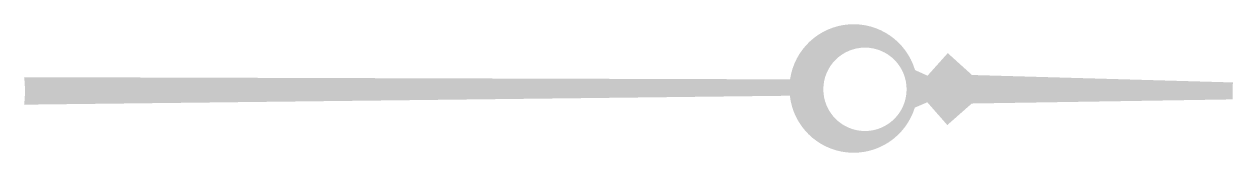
# Model space of a CAD drawing. Header units: millimetres. Extents: x 74.7 to 85.3, y 76.1 to 77.3.
import ezdxf

# ---------------------------------------------------------------- set-up
doc = ezdxf.new("R2010")
doc.units = ezdxf.units.MM

msp = doc.modelspace()

# ---------------------------------------------------------------- hatches: boundary and pattern name
h = msp.add_hatch(color=256)
h.set_gradient(color1=(147, 149, 152), tint=1)
h.paths.add_polyline_path([(81.392, 76.648, 0.811037), (82.485, 76.544), (82.594, 76.591), (82.769, 76.392), (82.983, 76.58), (85.265, 76.616), (85.266, 76.764), (82.985, 76.829), (82.773, 77.02), (82.596, 76.823), (82.487, 76.872, 0.803669), (81.394, 76.791), (74.696, 76.81, -0.060187), (74.696, 76.57)])
h.paths.add_polyline_path([(82.413, 76.704, -1), (81.685, 76.704, -1)], flags=16)

doc.saveas('drawing.dxf')
